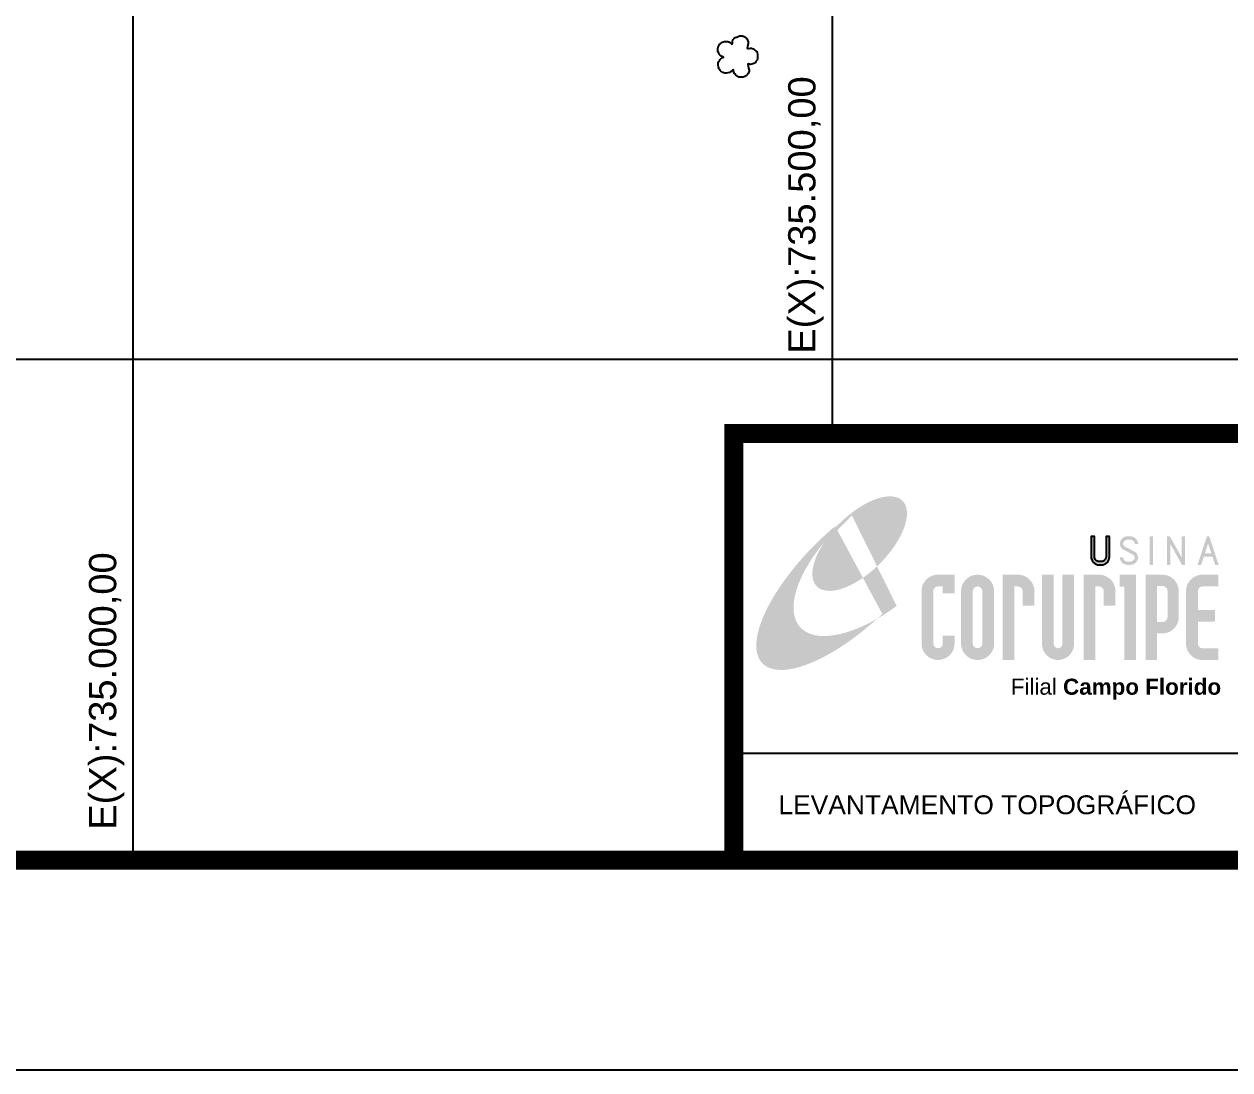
# Model space of a CAD drawing. Header units: millimetres. Extents: x 733975 to 738430, y 7821792 to 7824942.
# Drawn here: x 734922 to 735784, y 7821792 to 7822539 of the extents above; entities that cross this region are included whole.
import ezdxf
from ezdxf.enums import TextEntityAlignment as Align

# ---------------------------------------------------------------- set-up
doc = ezdxf.new("R2010")
doc.units = ezdxf.units.MM
doc.linetypes.add('CONTINUO', pattern=[0])
doc.linetypes.add('LIN0', pattern=[0])
for name, color, linetype in [('MALHA', 8, 'Continuous'), ('MARGEM', 5, 'Continuous'), ('MATO', 3, 'Continuous')]:
    doc.layers.add(name, color=color, linetype=linetype)
doc.styles.add('ARIAL', font='arial.ttf')
doc.styles.get("Standard").update_dxf_attribs({"font": 'arial.ttf'})

# ---------------------------------------------------------------- blocks, each defined once
blk = doc.blocks.new('A$C78F83FB3')
at = {"layer": 'MARGEM'}
h = blk.add_hatch(color=20, dxfattribs=at)
edge = h.paths.add_edge_path()
edge.add_ellipse((19.49, 23.77), major_axis=(-6.68, -6.67), ratio=0.469426, start_angle=292.7328, end_angle=601.2579)
edge.add_ellipse((22.83, 22.05), major_axis=(12.64, 11.29), ratio=0.457614, start_angle=79.9069, end_angle=107.9139)
edge = h.paths.add_edge_path()
edge.add_ellipse((18.28, 18.7), major_axis=(13.95, 13.59), ratio=0.386848, start_angle=63.9612, end_angle=264.5993)
edge.add_ellipse((22.83, 22.05), major_axis=(12.64, 11.29), ratio=0.457614, start_angle=107.9139, end_angle=245.1182, ccw=False)
edge.add_ellipse((19.49, 23.77), major_axis=(-6.68, -6.67), ratio=0.469426, start_angle=241.2579, end_angle=292.7328, ccw=False)
for color, points in [(20, [(15.46, 26.12), (14.17, 24.81), (14.06, 24.24), (14.39, 23.97), (14.67, 24.54), (19.47, 29.32), (18.48, 28.66), (17.31, 27.78)]), (7, [(58.42, 24.9), (57.9, 24.9), (57.9, 21.73, -0.414214), (57.15, 20.98), (56.84, 20.98, -0.414214), (56.09, 21.73), (56.09, 24.9), (55.57, 24.9), (55.57, 21.73, 0.414214), (56.84, 20.46), (57.15, 20.46, 0.414214), (58.42, 21.73)]), (7, [(61.7, 24.9), (61.23, 24.9, 0.396318), (60.04, 23.78), (60.04, 23.72, 0.151912), (60.39, 22.97), (60.46, 22.92), (62.18, 22), (62.85, 21.83, 0.12407), (62.51, 22.42), (60.75, 23.36, -0.13192), (60.56, 23.77, -0.385578), (61.23, 24.37), (61.7, 24.37, -0.414214), (62.37, 23.7), (62.89, 23.7, 0.414214)]), (7, [(62.37, 23.7), (62.89, 23.7, 0.414214), (61.7, 24.9), (61.23, 24.9, 0.396318), (60.04, 23.78), (60.04, 23.72, 0.151912), (60.39, 22.97), (60.46, 22.92), (62.18, 22), (62.18, 22, -0.131921), (62.37, 21.59, -0.385578), (61.7, 20.98), (61.23, 20.98, -0.414214), (60.56, 21.65), (60.04, 21.65, 0.414214), (61.23, 20.46), (61.7, 20.46, 0.402546), (62.89, 21.61, 0.165292), (62.51, 22.42), (60.75, 23.36, -0.13192), (60.56, 23.77, -0.385578), (61.23, 24.37), (61.7, 24.37, -0.414214)]), (7, [(30.97, 12.46), (29.13, 12.46), (29.13, 8.21, 1), (34.29, 8.21), (34.29, 9.41), (32.45, 9.41), (32.45, 8.21, -1), (30.97, 8.21)])]:
    blk.add_hatch(color=color, dxfattribs=at).paths.add_polyline_path(points)
h = blk.add_hatch(color=7, dxfattribs=at)
h.paths.add_polyline_path([(65.24, 24.9), (64.72, 24.9), (64.72, 20.46), (65.24, 20.46)])
h.paths.add_polyline_path([(67.38, 20.46), (67.9, 20.46), (67.9, 23.74), (69.74, 20.46), (70.23, 20.46), (70.23, 24.9), (69.71, 24.9), (69.71, 21.58), (67.85, 24.9), (67.38, 24.9)])
h.paths.add_polyline_path([(72.17, 20.46), (72.72, 20.46), (73.14, 21.73), (74.49, 21.73), (74.9, 20.46), (75.45, 20.46), (74, 24.9), (73.62, 24.9)])
h.paths.add_polyline_path([(73.81, 23.8), (74.32, 22.25), (73.31, 22.25)], flags=16)
h = blk.add_hatch(color=7, dxfattribs=at)
h.paths.add_polyline_path([(31.71, 18.93, 0.414214), (29.13, 16.35), (29.13, 12.46), (30.97, 12.46), (30.97, 16.35, -0.414214), (31.71, 17.09), (32.45, 17.09), (32.45, 16.02), (34.29, 16.02), (34.29, 18.93)])
h.paths.add_polyline_path([(44.15, 17.09, -0.414214), (44.89, 16.35), (44.89, 14.1), (46.72, 14.1), (46.72, 16.17, 0.433937), (44.15, 18.93), (41.77, 18.93), (41.77, 12.46), (43.61, 12.46), (43.61, 17.09)])
h.paths.add_polyline_path([(43.61, 12.46), (41.77, 12.46), (41.77, 5.62), (43.61, 5.62)])
h.paths.add_polyline_path([(47.92, 12.46), (49.75, 12.46), (49.75, 18.93), (47.92, 18.93)])
h.paths.add_polyline_path([(52.91, 18.93), (51.08, 18.93), (51.08, 12.46), (52.91, 12.46)])
h.paths.add_polyline_path([(51.08, 8.12, -1), (49.75, 8.12), (49.75, 12.46), (47.92, 12.46), (47.92, 8.12, 1), (52.91, 8.12), (52.91, 12.46), (51.08, 12.46)])
h.paths.add_polyline_path([(54.41, 12.46), (56.25, 12.46), (56.25, 17.09), (56.79, 17.09, -0.414214), (57.53, 16.35), (57.53, 14.1), (59.36, 14.1), (59.36, 16.17, 0.433937), (56.79, 18.93), (54.41, 18.93)])
h.paths.add_polyline_path([(56.25, 12.46), (54.41, 12.46), (54.41, 5.62), (56.25, 5.62)])
h.paths.add_polyline_path([(60.73, 12.46), (62.58, 12.46), (62.58, 18.93), (60.02, 18.93), (60.02, 17.08), (60.73, 17.08)])
h.paths.add_polyline_path([(62.58, 12.46), (60.73, 12.46), (60.73, 5.62), (62.58, 5.62)])
h.paths.add_polyline_path([(64.06, 12.46), (65.82, 12.46), (65.82, 17.17), (66.66, 17.17, -0.450417), (67.48, 16.25), (67.48, 12.46), (69.24, 12.46, 0.002307), (69.24, 12.48, 0.005282), (69.23, 12.54, -0.000938), (69.23, 12.53), (69.23, 16.17, 0.433937), (66.66, 18.93), (64.06, 18.93)])
h.paths.add_polyline_path([(64.06, 5.62), (65.82, 5.62), (65.82, 9.77), (66.66, 9.77, 0.426056), (69.24, 12.46), (67.48, 12.46), (67.48, 12.45, -0.450417), (66.66, 11.53), (65.82, 11.53), (65.82, 12.46), (64.06, 12.46)])
h.paths.add_polyline_path([(70.37, 12.46), (74.87, 12.46), (74.87, 13.44), (72.21, 13.44), (72.21, 16.35, -0.414214), (72.95, 17.09), (75.38, 17.09), (75.38, 18.93), (72.95, 18.93, 0.414214), (70.37, 16.35)])
h.paths.add_polyline_path([(72.21, 11.62), (74.87, 11.62), (74.87, 12.46), (70.37, 12.46), (70.37, 8.21, 0.414214), (72.95, 5.62), (75.38, 5.62), (75.38, 7.47), (72.95, 7.47, -0.414214), (72.21, 8.21)])
h = blk.add_hatch(color=7, dxfattribs=at)
h.paths.add_polyline_path([(35.29, 16.35), (35.29, 8.21, 1), (40.46, 8.21, 0.016978), (40.45, 8.38), (40.45, 16.17, 0.433937), (37.88, 18.93), (37.87, 18.93, 0.41391)])
h.paths.add_polyline_path([(38.62, 16.35), (38.62, 8.21, -1), (37.13, 8.21), (37.13, 16.35, -1)], flags=16)
at = {"layer": 'MARGEM', "color": 7}
blk.add_lwpolyline([(58.42, 24.9), (57.9, 24.9), (57.9, 21.73, -0.414214), (57.15, 20.98), (56.84, 20.98, -0.414214), (56.09, 21.73), (56.09, 24.9), (55.57, 24.9), (55.57, 21.73, 0.414214), (56.84, 20.46), (57.15, 20.46, 0.414214), (58.42, 21.73), (58.42, 24.9)], format="xyb", close=True, dxfattribs=at)
at = {"layer": 'MARGEM', "color": 252, "insert": (43.05, 2.72), "char_height": 2.5, "attachment_point": 1, "style": 'ARIAL'}
blk.add_mtext_dynamic_manual_height_columns('Filial {\\fArial|b1|i0|c0|p34;Campo Florido}', width=33.0271, gutter_width=2.46, heights=[2.95], dxfattribs=at)

msp = doc.modelspace()

# ---------------------------------------------------------------- linework, layer by layer
at = {"layer": 'MALHA', "color": 8}
for points in [[(735000, 7822919.64), (735000, 7822459), (735000, 7821941.84)], [(735500, 7822773.68), (735500, 7822459), (735500, 7822246.79)], [(734124.69, 7822300), (738279.69, 7822300)]]:
    msp.add_lwpolyline(points, dxfattribs=at)
at = {"layer": 'MARGEM', "color": 174, "linetype": 'LIN0', "flags": 128}
msp.add_lwpolyline([(738429.69, 7824941.84), (733974.69, 7824941.84), (733974.69, 7821791.84), (738429.69, 7821791.84)], close=True, dxfattribs=at)
at = {"layer": 'MARGEM', "color": 174, "linetype": 'LIN0', "const_width": 13.63, "flags": 128}
for points in [[(738279.69, 7824791.84), (734124.69, 7824791.84), (734124.69, 7821941.84), (738279.69, 7821941.84)], [(735429.69, 7822246.79), (738279.69, 7822246.79), (738279.69, 7821941.84), (735429.69, 7821941.84)]]:
    msp.add_lwpolyline(points, close=True, dxfattribs=at)
at = {"layer": 'MARGEM', "color": 174, "linetype": 'LIN0', "const_width": 1.51, "flags": 128}
msp.add_lwpolyline([(735429.69, 7822018.08), (736761.86, 7822018.08)], dxfattribs=at)
at = {"layer": 'MATO', "color": 94, "linetype": 'CONTINUO'}
msp.add_polyline3d([(735429.13, 7822506.99, 0), (735428.36, 7822506.32, 0), (735427.5, 7822505.55, 0), (735426.57, 7822504.84, 0), (735425.49, 7822504.54, 0), (735424.38, 7822504.42, 0), (735423.32, 7822504.46, 0), (735422.46, 7822504.65, 0), (735421.69, 7822504.96, 0), (735421, 7822505.36, 0), (735420.37, 7822505.85, 0), (735419.81, 7822506.39, 0), (735419.36, 7822506.98, 0), (735419.05, 7822507.54, 0), (735418.83, 7822508.15, 0), (735418.68, 7822508.83, 0), (735418.53, 7822509.74, 0), (735418.47, 7822510.67, 0), (735418.49, 7822511.56, 0), (735418.72, 7822512.22, 0), (735419.03, 7822512.79, 0), (735419.38, 7822513.29, 0), (735419.64, 7822513.74, 0), (735419.95, 7822514.16, 0), (735420.32, 7822514.57, 0), (735421.03, 7822515.03, 0), (735421.71, 7822515.47, 0), (735422.19, 7822515.84, 0), (735421.98, 7822515.99, 0), (735421.55, 7822516.1, 0), (735421, 7822516.22, 0), (735420.62, 7822516.44, 0), (735420.23, 7822516.76, 0), (735419.82, 7822517.19, 0), (735419.32, 7822517.82, 0), (735418.84, 7822518.55, 0), (735418.44, 7822519.37, 0), (735418.23, 7822520.2, 0), (735418.14, 7822521.07, 0), (735418.19, 7822521.96, 0), (735418.44, 7822522.94, 0), (735418.79, 7822523.86, 0), (735419.19, 7822524.66, 0), (735419.49, 7822525.08, 0), (735419.83, 7822525.38, 0), (735420.24, 7822525.63, 0), (735420.82, 7822526.05, 0), (735421.46, 7822526.45, 0), (735422.15, 7822526.8, 0), (735422.83, 7822526.96, 0), (735423.5, 7822527.05, 0), (735424.15, 7822527.06, 0), (735424.73, 7822527.04, 0), (735425.26, 7822526.96, 0), (735425.76, 7822526.83, 0), (735426.19, 7822526.69, 0), (735426.61, 7822526.5, 0), (735427.02, 7822526.25, 0), (735427.53, 7822525.7, 0), (735428.01, 7822525.23, 0), (735428.41, 7822525.01, 0), (735428.62, 7822525.65, 0), (735428.74, 7822526.5, 0), (735428.83, 7822527.38, 0), (735428.92, 7822527.76, 0), (735429.03, 7822528.06, 0), (735429.19, 7822528.33, 0), (735429.46, 7822528.78, 0), (735429.81, 7822529.23, 0), (735430.22, 7822529.64, 0), (735430.71, 7822529.87, 0), (735431.23, 7822530.05, 0), (735431.77, 7822530.21, 0), (735432.27, 7822530.45, 0), (735432.77, 7822530.68, 0), (735433.28, 7822530.88, 0), (735433.84, 7822530.98, 0), (735434.41, 7822531.03, 0), (735434.97, 7822531.03, 0), (735435.53, 7822531, 0), (735436.07, 7822530.93, 0), (735436.58, 7822530.8, 0), (735437.05, 7822530.62, 0), (735437.48, 7822530.39, 0), (735437.88, 7822530.11, 0), (735438.23, 7822529.82, 0), (735438.55, 7822529.47, 0), (735438.85, 7822529.07, 0), (735439.17, 7822528.56, 0), (735439.45, 7822527.99, 0), (735439.7, 7822527.39, 0), (735439.9, 7822526.86, 0), (735440.01, 7822526.25, 0), (735440.03, 7822525.53, 0), (735439.69, 7822524.35, 0), (735439.38, 7822523.18, 0), (735439.26, 7822522.21, 0), (735439.86, 7822522.04, 0), (735440.68, 7822522.1, 0), (735441.59, 7822522.25, 0), (735442.26, 7822522.17, 0), (735442.89, 7822522.03, 0), (735443.51, 7822521.79, 0), (735444.16, 7822521.35, 0), (735444.77, 7822520.86, 0), (735445.32, 7822520.35, 0), (735445.74, 7822520.12, 0), (735446.08, 7822519.78, 0), (735446.33, 7822519.2, 0), (735446.53, 7822517.76, 0), (735446.63, 7822516.17, 0), (735446.6, 7822514.63, 0), (735446.33, 7822513.76, 0), (735445.94, 7822513.1, 0), (735445.48, 7822512.59, 0), (735445.05, 7822512.05, 0), (735444.56, 7822511.6, 0), (735443.99, 7822511.22, 0), (735443.25, 7822510.93, 0), (735442.45, 7822510.72, 0), (735441.65, 7822510.6, 0), (735440.79, 7822510.83, 0), (735440.07, 7822510.95, 0), (735439.59, 7822510.78, 0), (735439.84, 7822509.51, 0), (735440.27, 7822508, 0), (735440.69, 7822506.51, 0), (735440.66, 7822505.75, 0), (735440.48, 7822505.17, 0), (735440.19, 7822504.69, 0), (735439.83, 7822504.08, 0), (735439.41, 7822503.49, 0), (735438.96, 7822502.96, 0), (735438.54, 7822502.53, 0), (735438.09, 7822502.17, 0), (735437.6, 7822501.88, 0), (735436.99, 7822501.65, 0), (735436.34, 7822501.49, 0), (735435.67, 7822501.4, 0), (735435, 7822501.39, 0), (735434.36, 7822501.43, 0), (735433.75, 7822501.52, 0), (735433.26, 7822501.57, 0), (735432.79, 7822501.7, 0), (735432.32, 7822501.92, 0), (735431.76, 7822502.4, 0), (735431.2, 7822502.95, 0), (735430.67, 7822503.54, 0), (735430.23, 7822504, 0), (735429.85, 7822504.47, 0), (735429.56, 7822505, 0), (735429.47, 7822505.8, 0), (735429.38, 7822506.57, 0), (735429.21, 7822507.21, 0)], dxfattribs=at)

# ---------------------------------------------------------------- block references
at = {"layer": 'MARGEM', "linetype": 'ByBlock', "xscale": 4.587008144540713, "yscale": 4.587008144540713, "zscale": 4.587008144540713}
msp.add_blockref('A$C78F83FB3', (735430.25, 7822059.02), dxfattribs=at)

# ---------------------------------------------------------------- texts
at = {"layer": 'MALHA'}
for s, p in [('E(X):735.500,00', (735493.89, 7822303.77)), ('E(X):735.000,00', (734993.89, 7821963.47))]:
    msp.add_text(s, height=19.5, rotation=90, dxfattribs=at).set_placement(p, align=Align.BOTTOM_LEFT)
at = {"layer": 'MARGEM', "color": 7, "linetype": 'ByBlock'}
msp.add_text('LEVANTAMENTO TOPOGRÁFICO', height=13.5, dxfattribs=at).set_placement((735610.88, 7821981.34), align=Align.MIDDLE_CENTER)

doc.saveas('drawing.dxf')
